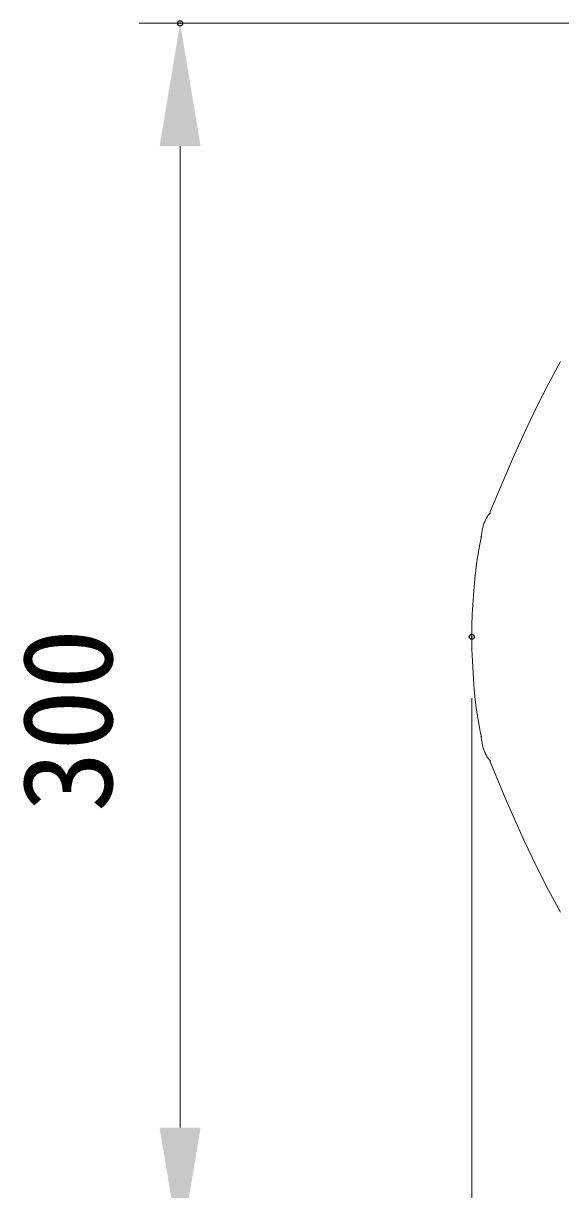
# Model space of a CAD drawing. Units: millimetres, scale not verified. Extents: x -203 to 203, y -143 to 143.
# Drawn here: x -113.93 to -100.8, y 72.49 to 100.99 of the extents above; entities that cross this region are included whole.
import ezdxf
from ezdxf.enums import TextEntityAlignment as Align

# ---------------------------------------------------------------- set-up
doc = ezdxf.new("R2010")
doc.units = ezdxf.units.MM
doc.header["$LTSCALE"] = 0.25
doc.header["$PDMODE"] = 32
doc.header["$PDSIZE"] = 0.125
doc.layers.add('0-1_DIMENSION_LINES$02_DIMENSI', color=7, linetype='Continuous', lineweight=18)
doc.layers.add('0-8_DIMENSION_LINES$03_LINES', color=7, linetype='Continuous', lineweight=18)
doc.layers.add('0-2_DEFPOINTS', color=7, linetype='Continuous')
doc.styles.add('ＭＳ ゴシック', font='')
doc.styles.get('ＭＳ ゴシック').set_extended_font_data('MS Gothic')

# ---------------------------------------------------------------- blocks, each defined once
blk = doc.blocks.new('D4')
at = {"layer": '0-1_DIMENSION_LINES$02_DIMENSI'}
for p, q in [((107.0293, 233), (107.0293, 207.5)), ((137, 208), (137, 209.5)), ((110.0292, 208.5), (134.0002, 208.5))]:
    blk.add_line(p, q, dxfattribs=at)
for points in [[(110.0292, 209), (110.0292, 208), (107.0293, 208.5)], [(134.0002, 208), (134.0002, 209), (137, 208.5)]]:
    blk.add_solid(points, dxfattribs=at)
at = {"layer": '0-2_DEFPOINTS'}
for p in [(107.0293, 234.5), (137, 208.5), (137, 206.5)]:
    blk.add_point(p, dxfattribs=at)
at = {"layer": '0-1_DIMENSION_LINES$02_DIMENSI', "style": 'ＭＳ ゴシック'}
blk.add_text('300', height=2.199, dxfattribs=at).set_placement((117.729, 209.5), align=Align.BOTTOM_LEFT)
blk = doc.blocks.new('D28')
at = {"layer": '0-1_DIMENSION_LINES$02_DIMENSI'}
for p, q in [((121.6216, 249.4949), (98.9, 249.4949)), ((99.9, 222.504), (99.9, 246.495))]:
    blk.add_line(p, q, dxfattribs=at)
for points in [[(100.4, 246.495), (99.4, 246.495), (99.9, 249.4949)], [(99.4, 222.504), (100.4, 222.504), (99.9, 219.5042)]]:
    blk.add_solid(points, dxfattribs=at)
at = {"layer": '0-2_DEFPOINTS'}
blk.add_point((99.9, 249.4949), dxfattribs=at)
at = {"layer": '0-1_DIMENSION_LINES$02_DIMENSI', "style": 'ＭＳ ゴシック'}
blk.add_text('300', height=2.199, rotation=90, dxfattribs=at).set_placement((98.9, 230.2138), align=Align.BOTTOM_LEFT)

msp = doc.modelspace()

# ---------------------------------------------------------------- linework, layer by layer
at = {"layer": '0-8_DIMENSION_LINES$03_LINES'}
for p, q in [((-101.0883, 92.1997), (-100.8003, 92.7261)), ((-101.3969, 91.5946), (-101.0883, 92.1997)), ((-101.677, 91.0095), (-101.3969, 91.5946)), ((-101.9263, 90.4589), (-101.677, 91.0095)), ((-102.5193, 89.0595), (-101.9263, 90.4589)), ((-102.595, 88.9342), (-102.5884, 88.9445)), ((-102.5884, 88.9445), (-102.5816, 88.9546)), ((-102.5816, 88.9546), (-102.5745, 88.9645)), ((-102.5745, 88.9645), (-102.5671, 88.9741)), ((-102.5671, 88.9741), (-102.5594, 88.9835)), ((-102.5594, 88.9835), (-102.5555, 88.988)), ((-102.5555, 88.988), (-102.5514, 88.9925)), ((-102.5514, 88.9925), (-102.5473, 88.997)), ((-102.5473, 88.997), (-102.5431, 89.0013)), ((-102.5431, 89.0013), (-102.5358, 89.0086)), ((-102.5358, 89.0086), (-102.5283, 89.0156)), ((-102.5283, 89.0156), (-102.5131, 89.0295)), ((-102.5253, 89.0412), (-102.5252, 89.0414)), ((-102.5253, 89.0409), (-102.5253, 89.0412)), ((-102.5253, 89.0406), (-102.5253, 89.0409)), ((-102.5253, 89.0404), (-102.5253, 89.0406)), ((-102.5253, 89.0401), (-102.5253, 89.0404)), ((-102.5253, 89.0399), (-102.5253, 89.0401)), ((-102.5253, 89.0397), (-102.5253, 89.0399)), ((-102.5253, 89.0395), (-102.5253, 89.0397)), ((-102.5253, 89.0394), (-102.5253, 89.0395)), ((-102.5253, 89.0393), (-102.5253, 89.0394)), ((-102.5253, 89.0392), (-102.5253, 89.0393)), ((-102.5253, 89.0391), (-102.5253, 89.0392)), ((-102.5252, 89.039), (-102.5253, 89.0391)), ((-102.5252, 89.0414), (-102.5251, 89.042)), ((-102.5252, 89.0389), (-102.5252, 89.039)), ((-102.5252, 89.0388), (-102.5252, 89.0389)), ((-102.5252, 89.0388), (-102.5252, 89.0388)), ((-102.5252, 89.0387), (-102.5252, 89.0388)), ((-102.5251, 89.0386), (-102.5252, 89.0387)), ((-102.5251, 89.042), (-102.525, 89.0427)), ((-102.5251, 89.0385), (-102.5251, 89.0386)), ((-102.5251, 89.0384), (-102.5251, 89.0385)), ((-102.5251, 89.0383), (-102.5251, 89.0384)), ((-102.525, 89.0383), (-102.5251, 89.0383)), ((-102.525, 89.0427), (-102.5249, 89.0433)), ((-102.525, 89.0382), (-102.525, 89.0383)), ((-102.525, 89.0381), (-102.525, 89.0382)), ((-102.5249, 89.0381), (-102.525, 89.0381)), ((-102.5249, 89.0433), (-102.5247, 89.044)), ((-102.5249, 89.038), (-102.5249, 89.0381)), ((-102.5248, 89.0379), (-102.5249, 89.038)), ((-102.5248, 89.0379), (-102.5248, 89.0379)), ((-102.5248, 89.0378), (-102.5248, 89.0379)), ((-102.5247, 89.0378), (-102.5248, 89.0378)), ((-102.5247, 89.044), (-102.5245, 89.0448)), ((-102.5247, 89.0377), (-102.5247, 89.0378)), ((-102.5246, 89.0377), (-102.5247, 89.0377)), ((-102.5246, 89.0376), (-102.5246, 89.0377)), ((-102.5245, 89.0376), (-102.5246, 89.0376)), ((-102.5245, 89.0448), (-102.5243, 89.0455)), ((-102.5245, 89.0375), (-102.5245, 89.0376)), ((-102.5244, 89.0375), (-102.5245, 89.0375)), ((-102.5243, 89.0375), (-102.5244, 89.0375)), ((-102.5243, 89.0455), (-102.5238, 89.0472)), ((-102.5243, 89.0374), (-102.5243, 89.0375)), ((-102.5242, 89.0374), (-102.5243, 89.0374)), ((-102.5241, 89.0374), (-102.5242, 89.0374)), ((-102.5241, 89.0373), (-102.5241, 89.0374)), ((-102.524, 89.0373), (-102.5241, 89.0373)), ((-102.5239, 89.0373), (-102.524, 89.0373)), ((-102.5239, 89.0373), (-102.5239, 89.0373)), ((-102.5238, 89.0373), (-102.5239, 89.0373)), ((-102.5238, 89.0472), (-102.5233, 89.0489)), ((-102.5237, 89.0373), (-102.5238, 89.0373)), ((-102.5236, 89.0372), (-102.5237, 89.0373)), ((-102.5235, 89.0372), (-102.5236, 89.0372)), ((-102.5235, 89.0372), (-102.5235, 89.0372)), ((-102.5234, 89.0372), (-102.5235, 89.0372)), ((-102.5233, 89.0372), (-102.5234, 89.0372)), ((-102.5233, 89.0489), (-102.5226, 89.0508)), ((-102.5232, 89.0372), (-102.5233, 89.0372)), ((-102.5231, 89.0373), (-102.5232, 89.0372)), ((-102.523, 89.0373), (-102.5231, 89.0373)), ((-102.5229, 89.0373), (-102.523, 89.0373)), ((-102.5228, 89.0373), (-102.5229, 89.0373)), ((-102.5227, 89.0373), (-102.5228, 89.0373)), ((-102.5226, 89.0373), (-102.5227, 89.0373)), ((-102.5226, 89.0508), (-102.5211, 89.0549)), ((-102.5225, 89.0374), (-102.5226, 89.0373)), ((-102.5224, 89.0374), (-102.5225, 89.0374)), ((-102.5223, 89.0374), (-102.5224, 89.0374)), ((-102.5222, 89.0375), (-102.5223, 89.0374)), ((-102.5221, 89.0375), (-102.5222, 89.0375)), ((-102.5218, 89.0376), (-102.5221, 89.0375)), ((-102.5216, 89.0377), (-102.5218, 89.0376)), ((-102.5213, 89.0378), (-102.5216, 89.0377)), ((-102.5211, 89.0379), (-102.5213, 89.0378)), ((-102.5211, 89.0549), (-102.5193, 89.0595)), ((-102.5208, 89.038), (-102.5211, 89.0379)), ((-102.5203, 89.0383), (-102.5208, 89.038)), ((-102.5198, 89.0386), (-102.5203, 89.0383)), ((-102.5186, 89.0392), (-102.5198, 89.0386)), ((-102.7079, 88.6434), (-102.7018, 88.6678)), ((-102.7018, 88.6678), (-102.6952, 88.6921)), ((-102.6952, 88.6921), (-102.6882, 88.7163)), ((-102.6882, 88.7163), (-102.6806, 88.7403)), ((-102.6806, 88.7403), (-102.6725, 88.7641)), ((-102.6725, 88.7641), (-102.6639, 88.7878)), ((-102.6639, 88.7878), (-102.6548, 88.8113)), ((-102.6548, 88.8113), (-102.6452, 88.8346)), ((-102.6452, 88.8346), (-102.6352, 88.8575)), ((-102.6352, 88.8575), (-102.6246, 88.8801)), ((-102.6246, 88.8801), (-102.6191, 88.8912)), ((-102.6191, 88.8912), (-102.6134, 88.9022)), ((-102.6134, 88.9022), (-102.6075, 88.9131)), ((-102.6075, 88.9131), (-102.6013, 88.9237)), ((-102.6013, 88.9237), (-102.595, 88.9342)), ((-102.7718, 88.2683), (-102.731, 88.4543)), ((-102.7519, 88.4362), (-102.7363, 88.4554)), ((-102.7355, 88.4445), (-102.7458, 88.4437)), ((-102.7428, 88.4446), (-102.7274, 88.5445)), ((-102.7274, 88.5445), (-102.7185, 88.5941)), ((-102.7185, 88.5941), (-102.7134, 88.6188)), ((-102.7134, 88.6188), (-102.7079, 88.6434)), ((-102.8239, 87.9857), (-102.7994, 88.1273)), ((-102.7994, 88.1273), (-102.7718, 88.2683)), ((-102.8645, 87.7009), (-102.8455, 87.8435)), ((-102.8455, 87.8435), (-102.8239, 87.9857)), ((-102.8962, 87.4148), (-102.8645, 87.7009)), ((-102.9214, 87.1279), (-102.8962, 87.4148)), ((-102.9576, 86.5536), (-102.9214, 87.1279)), ((-102.9675, 86.2663), (-102.9576, 86.5536)), ((-102.9706, 85.979), (-102.9675, 86.2663)), ((-102.9665, 85.6918), (-102.9706, 85.979)), ((-102.9556, 85.4045), (-102.9665, 85.6918)), ((-102.9177, 84.8304), (-102.9556, 85.4045)), ((-102.8918, 84.5435), (-102.9177, 84.8304)), ((-102.8594, 84.2574), (-102.8918, 84.5435)), ((-102.8399, 84.1149), (-102.8594, 84.2574)), ((-102.8178, 83.9728), (-102.8399, 84.1149)), ((-102.7928, 83.8313), (-102.8178, 83.9728)), ((-102.7645, 83.6904), (-102.7928, 83.8313)), ((-102.7323, 83.5456), (-102.7645, 83.6904)), ((-102.7519, 83.5639), (-102.7364, 83.5447)), ((-102.729, 83.4636), (-102.7441, 83.5641)), ((-102.7201, 83.4136), (-102.729, 83.4636)), ((-102.7151, 83.3888), (-102.7201, 83.4136)), ((-102.7097, 83.364), (-102.7151, 83.3888)), ((-102.7037, 83.3394), (-102.7097, 83.364)), ((-102.6972, 83.3149), (-102.7037, 83.3394)), ((-102.6903, 83.2906), (-102.6972, 83.3149)), ((-102.6828, 83.2664), (-102.6903, 83.2906)), ((-102.6748, 83.2423), (-102.6828, 83.2664)), ((-102.6663, 83.2184), (-102.6748, 83.2423)), ((-102.6573, 83.1947), (-102.6663, 83.2184)), ((-102.6478, 83.1712), (-102.6573, 83.1947)), ((-102.6379, 83.1481), (-102.6478, 83.1712)), ((-102.6274, 83.1254), (-102.6379, 83.1481)), ((-102.6218, 83.1142), (-102.6274, 83.1254)), ((-102.6162, 83.1031), (-102.6218, 83.1142)), ((-102.6103, 83.0921), (-102.6162, 83.1031)), ((-102.6042, 83.0813), (-102.6103, 83.0921)), ((-102.5979, 83.0707), (-102.6042, 83.0813)), ((-102.5913, 83.0603), (-102.5979, 83.0707)), ((-102.5845, 83.0501), (-102.5913, 83.0603)), ((-102.5774, 83.0401), (-102.5845, 83.0501)), ((-102.5701, 83.0303), (-102.5774, 83.0401)), ((-102.5625, 83.0208), (-102.5701, 83.0303)), ((-102.5546, 83.0116), (-102.5625, 83.0208)), ((-102.5505, 83.0071), (-102.5546, 83.0116)), ((-102.5464, 83.0026), (-102.5505, 83.0071)), ((-102.5376, 82.9938), (-102.5464, 83.0026)), ((-102.5286, 82.9851), (-102.5376, 82.9938)), ((-102.5103, 82.9683), (-102.5286, 82.9851)), ((-102.5235, 82.9599), (-102.5234, 82.96)), ((-102.5235, 82.9597), (-102.5235, 82.9599)), ((-102.5235, 82.9596), (-102.5235, 82.9597)), ((-102.5235, 82.9595), (-102.5235, 82.9596)), ((-102.5235, 82.9593), (-102.5235, 82.9595)), ((-102.5235, 82.9592), (-102.5235, 82.9593)), ((-102.5235, 82.9591), (-102.5235, 82.9592)), ((-102.5235, 82.9589), (-102.5235, 82.9591)), ((-102.5235, 82.9586), (-102.5235, 82.9589)), ((-102.5235, 82.9583), (-102.5235, 82.9586)), ((-102.5235, 82.9579), (-102.5235, 82.9583)), ((-102.5235, 82.9576), (-102.5235, 82.9579)), ((-102.5234, 82.9572), (-102.5235, 82.9576)), ((-102.5234, 82.9604), (-102.5233, 82.9605)), ((-102.5234, 82.9602), (-102.5234, 82.9604)), ((-102.5234, 82.9601), (-102.5234, 82.9602)), ((-102.5234, 82.96), (-102.5234, 82.9601)), ((-102.5234, 82.9568), (-102.5234, 82.9572)), ((-102.5232, 82.956), (-102.5234, 82.9568)), ((-102.5233, 82.9607), (-102.5232, 82.9608)), ((-102.5233, 82.9606), (-102.5233, 82.9607)), ((-102.5233, 82.9605), (-102.5233, 82.9606)), ((-102.5232, 82.961), (-102.5231, 82.9611)), ((-102.5232, 82.9609), (-102.5232, 82.961)), ((-102.5232, 82.9608), (-102.5232, 82.9609)), ((-102.5231, 82.9552), (-102.5232, 82.956)), ((-102.5231, 82.9611), (-102.523, 82.9612)), ((-102.5231, 82.9611), (-102.5231, 82.9611)), ((-102.5229, 82.9542), (-102.5231, 82.9552)), ((-102.523, 82.9613), (-102.5229, 82.9614)), ((-102.523, 82.9612), (-102.523, 82.9613)), ((-102.5229, 82.9615), (-102.5228, 82.9615)), ((-102.5229, 82.9614), (-102.5229, 82.9615)), ((-102.5228, 82.9616), (-102.5227, 82.9617)), ((-102.5228, 82.9615), (-102.5228, 82.9616)), ((-102.5227, 82.9618), (-102.5226, 82.9618)), ((-102.5227, 82.9617), (-102.5227, 82.9618)), ((-102.5226, 82.9619), (-102.5225, 82.962)), ((-102.5226, 82.9618), (-102.5226, 82.9619)), ((-102.5225, 82.962), (-102.5224, 82.962)), ((-102.5224, 82.9621), (-102.5223, 82.9621)), ((-102.5224, 82.962), (-102.5224, 82.9621)), ((-102.5223, 82.9621), (-102.5222, 82.9622)), ((-102.5222, 82.9622), (-102.5221, 82.9623)), ((-102.5222, 82.9622), (-102.5222, 82.9622)), ((-102.5221, 82.9623), (-102.522, 82.9623)), ((-102.522, 82.9624), (-102.5219, 82.9624)), ((-102.522, 82.9623), (-102.522, 82.9624)), ((-102.5219, 82.9624), (-102.5218, 82.9625)), ((-102.5218, 82.9625), (-102.5217, 82.9626)), ((-102.5218, 82.9625), (-102.5218, 82.9625)), ((-102.5217, 82.9626), (-102.5215, 82.9626)), ((-102.5215, 82.9626), (-102.5214, 82.9627)), ((-102.5214, 82.9627), (-102.5212, 82.9628)), ((-102.5212, 82.9628), (-102.5211, 82.9628)), ((-102.5211, 82.9628), (-102.5209, 82.9629)), ((-102.5209, 82.9629), (-102.5203, 82.9632)), ((-102.5226, 82.9532), (-102.5229, 82.9542)), ((-102.522, 82.9511), (-102.5226, 82.9532)), ((-102.5213, 82.9487), (-102.522, 82.9511)), ((-102.5205, 82.9461), (-102.5213, 82.9487)), ((-102.5184, 82.9403), (-102.5205, 82.9461)), ((-102.5131, 82.9265), (-102.5184, 82.9403)), ((-102.1344, 82.0216), (-102.5131, 82.9265)), ((-101.6796, 80.9961), (-102.1344, 82.0216)), ((-101.4038, 80.4193), (-101.6796, 80.9961)), ((-101.0938, 79.8108), (-101.4038, 80.4193)), ((-100.8002, 79.2739), (-101.0938, 79.8108))]:
    msp.add_line(p, q, dxfattribs=at)

# ---------------------------------------------------------------- block references
at = {"layer": '0-1_DIMENSION_LINES$02_DIMENSI'}
for name in ['D28', 'D4']:
    msp.add_blockref(name, (-210, -148.5), dxfattribs=at)

doc.saveas('drawing.dxf')
